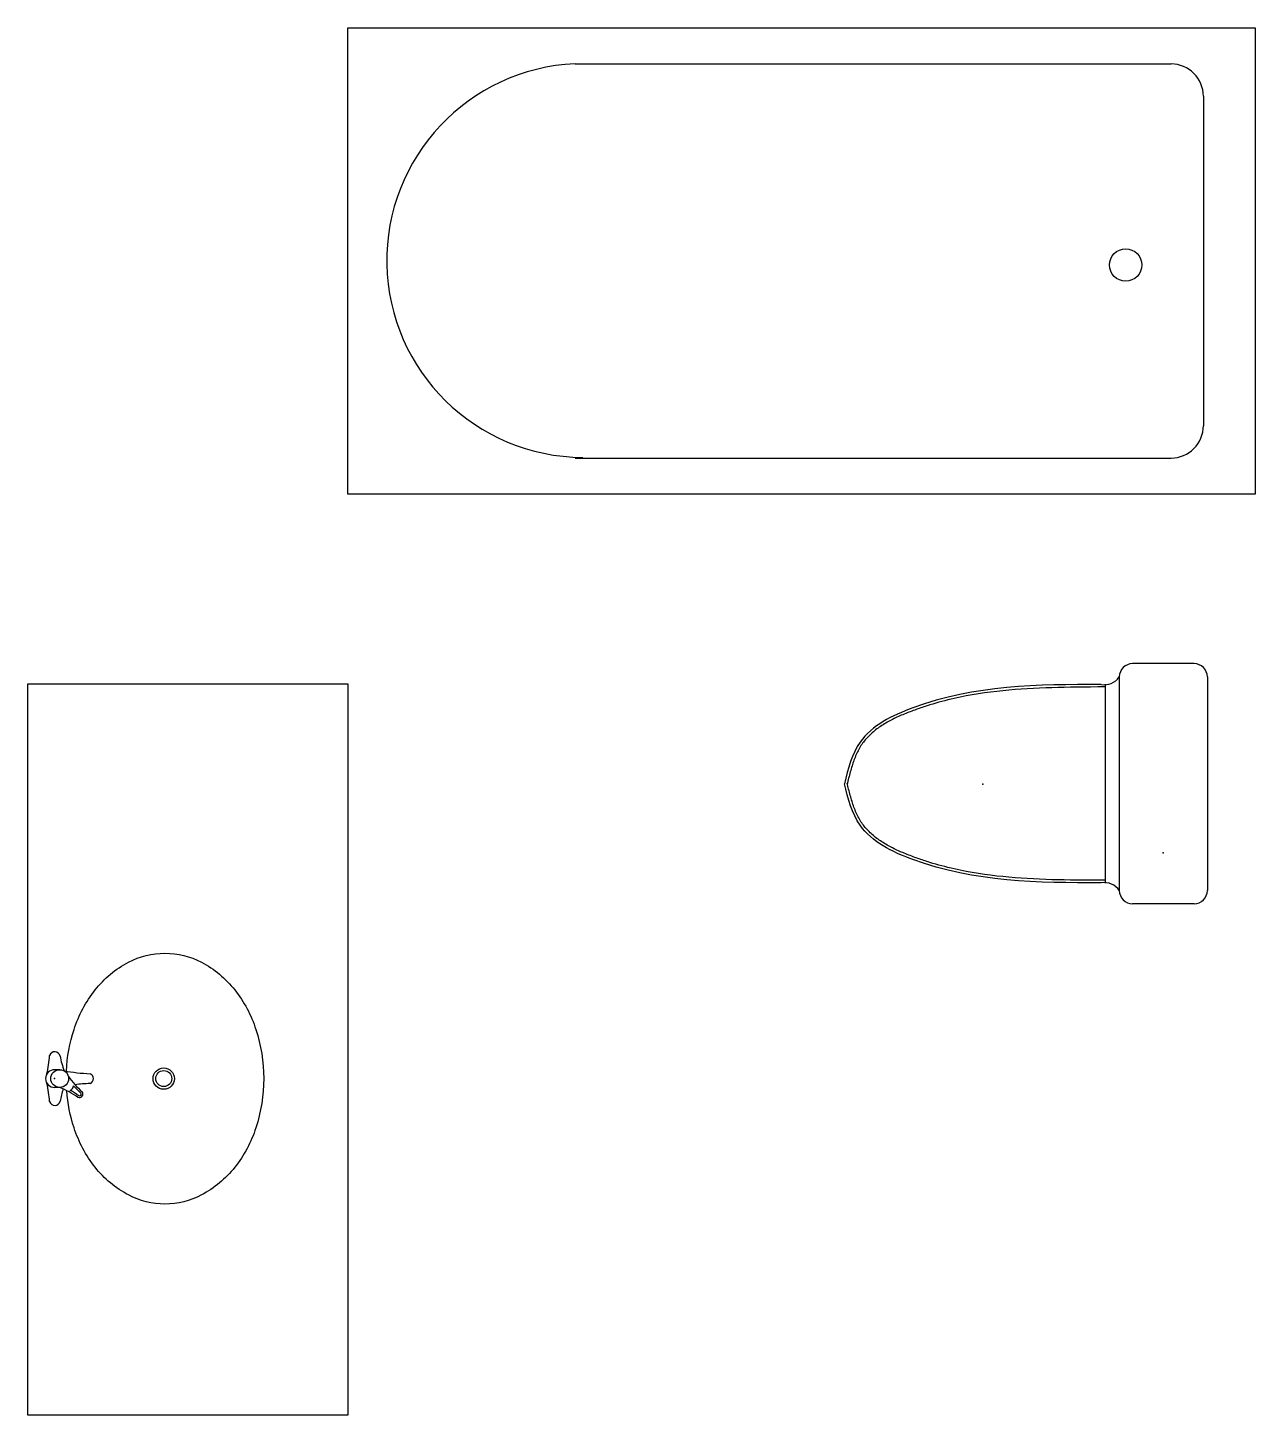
# Model space of a CAD drawing. Header units: millimetres. Extents: x 16 to 2316, y -2 to 2598.
import ezdxf

# ---------------------------------------------------------------- set-up
doc = ezdxf.new("R2010")
doc.units = ezdxf.units.MM
doc.layers.add('Furniture_家具', color=253, linetype='Continuous')

# ---------------------------------------------------------------- blocks, each defined once
blk = doc.blocks.new('洗脸池7FAC5495-61D5-4C91-50A3-16B0EB583D34', base_point=(-17920.5, -6260.7, 0))
at = {"layer": 'Furniture_家具'}
for p, q in [((-17920.5, -6260.7, 0), (-17920.5, -4889.9, 0)), ((-17920.5, -4889.9, 0), (-17320.5, -4889.9, 0)), ((-17320.5, -4889.9, 0), (-17320.5, -6260.7, 0)), ((-17860.6, -5613.2, 0), (-17870.4, -5613.2, 0)), ((-17860.6, -5646.6, 0), (-17870.4, -5646.6, 0)), ((-17320.5, -6260.7, 0), (-17920.5, -6260.7, 0))]:
    blk.add_line(p, q, dxfattribs=at)
at = {"layer": 'Furniture_家具', "elevation": 0}
blk.add_lwpolyline([(-17848.1, -5616.2, -0.067374), (-17833.7, -5537.6, -0.088152), (-17794.2, -5463.7, -0.105269), (-17731.8, -5411.8, -0.121685), (-17663.4, -5394.9, -0.121685), (-17595, -5411.8, -0.105269), (-17532.6, -5463.7, -0.088152), (-17493, -5537.6, -0.078966), (-17478.4, -5629.9, -0.078966), (-17493, -5722.1, -0.088152), (-17532.6, -5796, -0.105269), (-17595, -5848, -0.121685), (-17663.4, -5864.9, -0.121685), (-17731.8, -5848, -0.105269), (-17794.2, -5796, -0.088152), (-17833.7, -5722.1, -0.059935), (-17847.5, -5652.4, -0.059935)], format="xyb", dxfattribs=at)
at = {"layer": 'Furniture_家具'}
for centre, radius in [((-17860.6, -5629.9, 0), 16.7), ((-17665.7, -5629.9, 0), 20), ((-17665.7, -5629.9, 0), 15)]:
    blk.add_circle(centre, radius, dxfattribs=at)
for centre, radius, start, end in [((-18137.3, -5565.6, 0), 258.7, 347.6268, 355.2931), ((-17869.8, -5589.7, 0), 10.1, 11.8352, 163.3904), ((-17690.4, -5555.3, 0), 172.6, 190.8127, 200.4191), ((-17870.4, -5629.9, 0), 16.7, 90, 270), ((-17788.2, -5248.8, 0), 372.2, 260.1008, 267.6018), ((-18137.3, -5694.2, 0), 258.7, 4.7069, 12.3732), ((-17709, -5529.4, 0), 166.2, 215.5327, 228.8253), ((-17788.2, -6011, 0), 372.2, 92.3982, 96.7627), ((-17807.4, -5629.9, 0), 9.9, 291.7837, 68.2163), ((-17922.4, -5800.9, 0), 166.2, 54.8411, 68.1337), ((-17690.4, -5704.5, 0), 172.6, 161.36, 169.1873), ((-17845, -5642.1, 0), 10.6, 291.8924, 351.774), ((-17922.4, -5800.9, 0), 169.7, 54.8411, 61.3523), ((-17709, -5529.4, 0), 169.7, 222.3141, 228.8253), ((-17823.8, -5658.8, 0), 6.77, 245.344, 38.3224), ((-17823.8, -5658.8, 0), 3.37, 245.344, 38.3224), ((-17869.8, -5670.1, 0), 10.1, 196.6096, 348.1648)]:
    blk.add_arc(centre, radius, start, end, dxfattribs=at)
blk.add_point((-17870.4, -5629.9, 0), dxfattribs=at)
blk = doc.blocks.new('浴缸3A145CFE-EDD8-45AF-249E-4BE7F5B32A7D', base_point=(-17320.5, -4535, 0))
at = {"layer": 'Furniture_家具'}
for p, q in [((-17320.5, -4535, 0), (-17320.5, -3660.7, 0)), ((-17320.5, -3660.7, 0), (-15620.5, -3660.7, 0)), ((-15620.5, -3660.7, 0), (-15620.5, -4535, 0)), ((-16894.6, -3728.4, 0), (-15778.3, -3728.5, 0)), ((-15717.6, -3789.2, 0), (-15717.6, -4406.4, 0)), ((-16894.6, -4467.2, 0), (-15778.3, -4467.1, 0)), ((-15620.5, -4535, 0), (-17320.5, -4535, 0))]:
    blk.add_line(p, q, dxfattribs=at)
blk.add_circle((-15863.3, -4105.3, 0), 30.4, dxfattribs=at)
for centre, radius, start, end in [((-16878.8, -4096.9, 0), 368.9, 92.4544, 269.7472), ((-15778.3, -3789.2, 0), 60.7, 0, 89.9956), ((-15778.3, -4406.4, 0), 60.7, 270.0044, 0)]:
    blk.add_arc(centre, radius, start, end, dxfattribs=at)
blk = doc.blocks.new('马桶68745E38-1989-4D7C-3786-919F1E2EFEEF', base_point=(-16390.2, -5302.3, 0))
at = {"layer": 'Furniture_家具', "ltscale": 100}
for p, q in [((-15735.2, -4852.3, 0), (-15850.2, -4852.3, 0)), ((-15875.2, -4877.3, 0), (-15875.2, -5277.3, 0)), ((-15710.2, -4877.3, 0), (-15710.2, -5277.3, 0)), ((-15901.9, -4890.8, 0), (-15901.9, -5263.7, 0)), ((-15735.2, -5302.3, 0), (-15850.2, -5302.3, 0))]:
    blk.add_line(p, q, dxfattribs=at)
for centre, radius, start, end in [((-15850.2, -4877.3, 0), 25, 90, 180), ((-15735.2, -4877.3, 0), 25, 0, 90), ((-15903, -4857.9, 0), 33.9, 259.3113, 325.1347), ((-15902.9, -5296.4, 0), 33.7, 33.6157, 100.847), ((-15850.2, -5277.3, 0), 25, 180, 270), ((-15735.2, -5277.3, 0), 25, 270, 0)]:
    blk.add_arc(centre, radius, start, end, dxfattribs=at)
for points, knots in [([(-15909.3, -4891.2, 0), (-16027.3, -4891.7, 0), (-16184.5, -4892.4, 0), (-16366.3, -4981.5, 0), (-16383.2, -5049.2, 0), (-16390.2, -5077.3, 0)], [0, 0, 0, 0, 355.24272, 473.249847, 556.576042, 556.576042, 556.576042, 556.576042]), ([(-15901.5, -4895.9, 0), (-15940.1, -4896.3, 0), (-15970.9, -4896.5, 0), (-16032.3, -4898.2, 0), (-16062.9, -4899.9, 0), (-16124, -4906.1, 0), (-16154.4, -4910.8, 0), (-16200, -4921.1, 0), (-16215.1, -4925, 0), (-16237.8, -4932, 0), (-16245.3, -4934.5, 0), (-16256.7, -4938.5, 0), (-16260.4, -4939.9, 0), (-16268, -4942.7, 0), (-16271.7, -4944.2, 0), (-16282.9, -4948.7, 0), (-16290.2, -4951.9, 0), (-16304.4, -4958.9, 0), (-16311.3, -4962.7, 0), (-16324.3, -4970.8, 0), (-16330.4, -4975.2, 0), (-16341.7, -4984.7, 0), (-16346.9, -4989.8, 0), (-16353.7, -4998, 0), (-16355.9, -5000.8, 0), (-16359.8, -5006.7, 0), (-16361.7, -5009.8, 0), (-16365.1, -5016.2, 0), (-16366.7, -5019.4, 0), (-16369.7, -5026.2, 0), (-16371.1, -5029.7, 0), (-16375, -5040.3, 0), (-16377.2, -5047.7, 0), (-16381.4, -5062.9, 0), (-16383.4, -5070.7, 0), (-16385.3, -5078.5, 0)], [0, 0, 0, 0, 92.762674, 92.762674, 185.525347, 185.525347, 278.288021, 278.288021, 324.669358, 324.669358, 347.860026, 347.860026, 359.45536, 359.45536, 371.050694, 371.050694, 394.241363, 394.241363, 417.432031, 417.432031, 440.6227, 440.6227, 463.813368, 463.813368, 475.408702, 475.408702, 487.004036, 487.004036, 498.599371, 498.599371, 510.194705, 510.194705, 533.385373, 533.385373, 556.576042, 556.576042, 556.576042, 556.576042]), ([(-15909.3, -5263.3, 0), (-16027.3, -5262.8, 0), (-16184.5, -5262.1, 0), (-16366.3, -5173, 0), (-16383.2, -5105.3, 0), (-16390.2, -5077.3, 0)], [0, 0, 0, 0, 355.24272, 473.249847, 556.576042, 556.576042, 556.576042, 556.576042]), ([(-15901, -5258.2, 0), (-15940.1, -5258.2, 0), (-15970.9, -5258, 0), (-16032.3, -5256.3, 0), (-16062.9, -5254.6, 0), (-16124, -5248.4, 0), (-16154.4, -5243.7, 0), (-16200, -5233.4, 0), (-16215.1, -5229.5, 0), (-16237.8, -5222.5, 0), (-16245.3, -5220, 0), (-16256.7, -5216, 0), (-16260.4, -5214.6, 0), (-16268, -5211.8, 0), (-16271.7, -5210.3, 0), (-16282.9, -5205.8, 0), (-16290.2, -5202.6, 0), (-16304.4, -5195.6, 0), (-16311.3, -5191.8, 0), (-16324.3, -5183.7, 0), (-16330.4, -5179.3, 0), (-16341.7, -5169.8, 0), (-16346.9, -5164.7, 0), (-16353.7, -5156.5, 0), (-16355.9, -5153.7, 0), (-16359.8, -5147.8, 0), (-16361.7, -5144.7, 0), (-16365.1, -5138.4, 0), (-16366.7, -5135.1, 0), (-16369.7, -5128.3, 0), (-16371.1, -5124.8, 0), (-16375, -5114.2, 0), (-16377.2, -5106.8, 0), (-16381.4, -5091.6, 0), (-16383.4, -5083.8, 0), (-16385.3, -5076, 0)], [0, 0, 0, 0, 92.762674, 92.762674, 185.525347, 185.525347, 278.288021, 278.288021, 324.669358, 324.669358, 347.860026, 347.860026, 359.45536, 359.45536, 371.050694, 371.050694, 394.241363, 394.241363, 417.432031, 417.432031, 440.6227, 440.6227, 463.813368, 463.813368, 475.408702, 475.408702, 487.004036, 487.004036, 498.599371, 498.599371, 510.194705, 510.194705, 533.385373, 533.385373, 556.576042, 556.576042, 556.576042, 556.576042])]:
    blk.add_open_spline(points, degree=3, knots=knots, dxfattribs=at)
at = {"layer": 'Furniture_家具'}
for p in [(-16131.2, -5078, 0), (-15793.2, -5206.6, 0)]:
    blk.add_point(p, dxfattribs=at)

msp = doc.modelspace()

# ---------------------------------------------------------------- block references
at = {"color": 7, "linetype": 'Continuous', "lineweight": 70, "ltscale": 92.652534}
for name, p in [('浴缸3A145CFE-EDD8-45AF-249E-4BE7F5B32A7D', (616, 1724.2)), ('马桶68745E38-1989-4D7C-3786-919F1E2EFEEF', (1546.3, 956.9)), ('洗脸池7FAC5495-61D5-4C91-50A3-16B0EB583D34', (16, -1.5))]:
    msp.add_blockref(name, p, dxfattribs=at)

doc.saveas('drawing.dxf')
